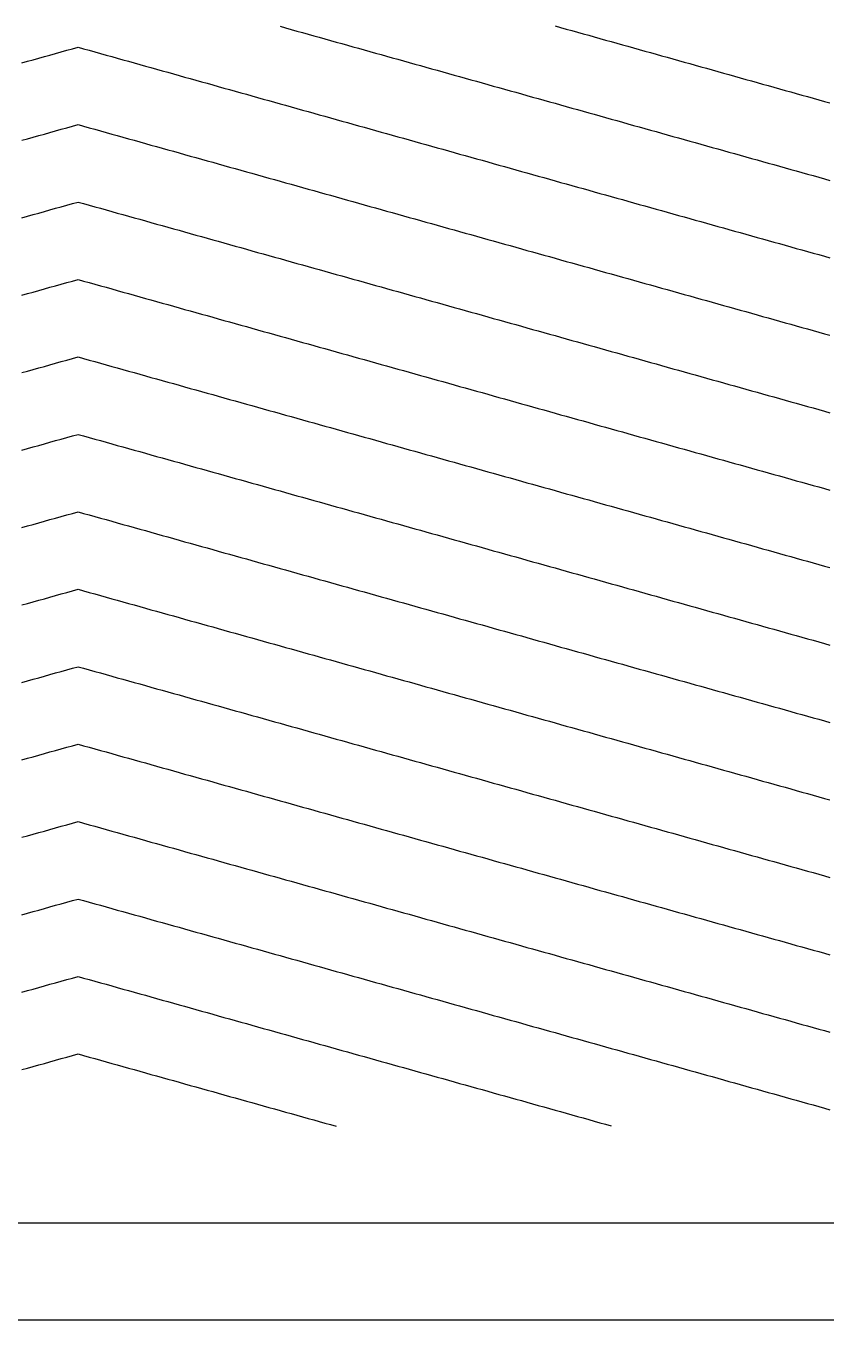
# Model space of a CAD drawing. Header units: millimetres. Extents: x 7 to 193, y 7 to 313.
# Drawn here: x 97.8 to 130.9, y 7 to 60.5 of the extents above; entities that cross this region are included whole.
import ezdxf

# ---------------------------------------------------------------- set-up
doc = ezdxf.new("R2010")
doc.units = ezdxf.units.MM
doc.layers.add('STUDY_GUIDES', color=7, linetype='Continuous')

msp = doc.modelspace()

# ---------------------------------------------------------------- linework, layer by layer
at = {"layer": 'STUDY_GUIDES'}
for points in [[(108.352, 60.4614), (108.584, 60.3965), (108.816, 60.3315), (109.048, 60.2666), (109.28, 60.2016), (109.512, 60.1366), (109.744, 60.0717), (109.976, 60.0067), (110.208, 59.9418), (110.44, 59.8768), (110.672, 59.8118), (110.904, 59.7469), (111.136, 59.6819), (111.368, 59.617), (111.6, 59.552), (111.832, 59.487), (112.064, 59.4221), (112.296, 59.3571), (112.528, 59.2922), (112.76, 59.2272), (112.992, 59.1622), (113.224, 59.0973), (113.456, 59.0323), (113.688, 58.9674), (113.92, 58.9024), (114.152, 58.8374), (114.384, 58.7725), (114.616, 58.7075), (114.848, 58.6426), (115.08, 58.5776), (115.312, 58.5126), (115.544, 58.4477), (115.776, 58.3827), (116.008, 58.3178), (116.24, 58.2528), (116.472, 58.1878), (116.704, 58.1229), (116.936, 58.0579), (117.168, 57.993), (117.4, 57.928), (117.632, 57.863), (117.864, 57.7981), (118.096, 57.7331), (118.328, 57.6682), (118.56, 57.6032), (118.792, 57.5382), (119.024, 57.4733), (119.256, 57.4083), (119.488, 57.3434), (119.72, 57.2784), (119.952, 57.2134), (120.184, 57.1485), (120.416, 57.0835), (120.648, 57.0186), (120.88, 56.9536), (121.112, 56.8886), (121.344, 56.8237), (121.576, 56.7587), (121.808, 56.6938), (122.04, 56.6288), (122.272, 56.5638), (122.504, 56.4989), (122.736, 56.4339), (122.968, 56.369), (123.2, 56.304), (123.432, 56.239), (123.664, 56.1741), (123.896, 56.1091), (124.128, 56.0442), (124.36, 55.9792), (124.592, 55.9142), (124.824, 55.8493), (125.056, 55.7843), (125.288, 55.7194), (125.52, 55.6544), (125.752, 55.5894), (125.984, 55.5245), (126.216, 55.4595), (126.448, 55.3946), (126.68, 55.3296), (126.912, 55.2646), (127.144, 55.1997), (127.376, 55.1347), (127.608, 55.0698), (127.84, 55.0048), (128.072, 54.9398), (128.304, 54.8749), (128.536, 54.8099), (128.768, 54.745), (129, 54.68), (129.232, 54.615), (129.464, 54.5501), (129.696, 54.4851), (129.928, 54.4202), (130.16, 54.3552), (130.392, 54.2902), (130.624, 54.2253), (130.856, 54.1603), (131.088, 54.0954)], [(119.72, 60.4784), (119.952, 60.4134), (120.184, 60.3485), (120.416, 60.2835), (120.648, 60.2186), (120.88, 60.1536), (121.112, 60.0886), (121.344, 60.0237), (121.576, 59.9587), (121.808, 59.8938), (122.04, 59.8288), (122.272, 59.7638), (122.504, 59.6989), (122.736, 59.6339), (122.968, 59.569), (123.2, 59.504), (123.432, 59.439), (123.664, 59.3741), (123.896, 59.3091), (124.128, 59.2442), (124.36, 59.1792), (124.592, 59.1142), (124.824, 59.0493), (125.056, 58.9843), (125.288, 58.9194), (125.52, 58.8544), (125.752, 58.7894), (125.984, 58.7245), (126.216, 58.6595), (126.448, 58.5946), (126.68, 58.5296), (126.912, 58.4646), (127.144, 58.3997), (127.376, 58.3347), (127.608, 58.2698), (127.84, 58.2048), (128.072, 58.1398), (128.304, 58.0749), (128.536, 58.0099), (128.768, 57.945), (129, 57.88), (129.232, 57.815), (129.464, 57.7501), (129.696, 57.6851), (129.928, 57.6202), (130.16, 57.5552), (130.392, 57.4902), (130.624, 57.4253), (130.856, 57.3603), (131.088, 57.2954)], [(97.68, 58.9504), (97.912, 59.0154), (98.144, 59.0803), (98.376, 59.1453), (98.608, 59.2102), (98.84, 59.2752), (99.072, 59.3402), (99.304, 59.4051), (99.536, 59.4701), (99.768, 59.535), (100, 59.6), (100.232, 59.535), (100.464, 59.4701), (100.696, 59.4051), (100.928, 59.3402), (101.16, 59.2752), (101.392, 59.2102), (101.624, 59.1453), (101.856, 59.0803), (102.088, 59.0154), (102.32, 58.9504), (102.552, 58.8854), (102.784, 58.8205), (103.016, 58.7555), (103.248, 58.6906), (103.48, 58.6256), (103.712, 58.5606), (103.944, 58.4957), (104.176, 58.4307), (104.408, 58.3658), (104.64, 58.3008), (104.872, 58.2358), (105.104, 58.1709), (105.336, 58.1059), (105.568, 58.041), (105.8, 57.976), (106.032, 57.911), (106.264, 57.8461), (106.496, 57.7811), (106.728, 57.7162), (106.96, 57.6512), (107.192, 57.5862), (107.424, 57.5213), (107.656, 57.4563), (107.888, 57.3914), (108.12, 57.3264), (108.352, 57.2614), (108.584, 57.1965), (108.816, 57.1315), (109.048, 57.0666), (109.28, 57.0016), (109.512, 56.9366), (109.744, 56.8717), (109.976, 56.8067), (110.208, 56.7418), (110.44, 56.6768), (110.672, 56.6118), (110.904, 56.5469), (111.136, 56.4819), (111.368, 56.417), (111.6, 56.352), (111.832, 56.287), (112.064, 56.2221), (112.296, 56.1571), (112.528, 56.0922), (112.76, 56.0272), (112.992, 55.9622), (113.224, 55.8973), (113.456, 55.8323), (113.688, 55.7674), (113.92, 55.7024), (114.152, 55.6374), (114.384, 55.5725), (114.616, 55.5075), (114.848, 55.4426), (115.08, 55.3776), (115.312, 55.3126), (115.544, 55.2477), (115.776, 55.1827), (116.008, 55.1178), (116.24, 55.0528), (116.472, 54.9878), (116.704, 54.9229), (116.936, 54.8579), (117.168, 54.793), (117.4, 54.728), (117.632, 54.663), (117.864, 54.5981), (118.096, 54.5331), (118.328, 54.4682), (118.56, 54.4032), (118.792, 54.3382), (119.024, 54.2733), (119.256, 54.2083), (119.488, 54.1434), (119.72, 54.0784), (119.952, 54.0134), (120.184, 53.9485), (120.416, 53.8835), (120.648, 53.8186), (120.88, 53.7536), (121.112, 53.6886), (121.344, 53.6237), (121.576, 53.5587), (121.808, 53.4938), (122.04, 53.4288), (122.272, 53.3638), (122.504, 53.2989), (122.736, 53.2339), (122.968, 53.169), (123.2, 53.104), (123.432, 53.039), (123.664, 52.9741), (123.896, 52.9091), (124.128, 52.8442), (124.36, 52.7792), (124.592, 52.7142), (124.824, 52.6493), (125.056, 52.5843), (125.288, 52.5194), (125.52, 52.4544), (125.752, 52.3894), (125.984, 52.3245), (126.216, 52.2595), (126.448, 52.1946), (126.68, 52.1296), (126.912, 52.0646), (127.144, 51.9997), (127.376, 51.9347), (127.608, 51.8698), (127.84, 51.8048), (128.072, 51.7398), (128.304, 51.6749), (128.536, 51.6099), (128.768, 51.545), (129, 51.48), (129.232, 51.415), (129.464, 51.3501), (129.696, 51.2851), (129.928, 51.2202), (130.16, 51.1552), (130.392, 51.0902), (130.624, 51.0253), (130.856, 50.9603), (131.088, 50.8954)], [(97.68, 55.7504), (97.912, 55.8154), (98.144, 55.8803), (98.376, 55.9453), (98.608, 56.0102), (98.84, 56.0752), (99.072, 56.1402), (99.304, 56.2051), (99.536, 56.2701), (99.768, 56.335), (100, 56.4), (100.232, 56.335), (100.464, 56.2701), (100.696, 56.2051), (100.928, 56.1402), (101.16, 56.0752), (101.392, 56.0102), (101.624, 55.9453), (101.856, 55.8803), (102.088, 55.8154), (102.32, 55.7504), (102.552, 55.6854), (102.784, 55.6205), (103.016, 55.5555), (103.248, 55.4906), (103.48, 55.4256), (103.712, 55.3606), (103.944, 55.2957), (104.176, 55.2307), (104.408, 55.1658), (104.64, 55.1008), (104.872, 55.0358), (105.104, 54.9709), (105.336, 54.9059), (105.568, 54.841), (105.8, 54.776), (106.032, 54.711), (106.264, 54.6461), (106.496, 54.5811), (106.728, 54.5162), (106.96, 54.4512), (107.192, 54.3862), (107.424, 54.3213), (107.656, 54.2563), (107.888, 54.1914), (108.12, 54.1264), (108.352, 54.0614), (108.584, 53.9965), (108.816, 53.9315), (109.048, 53.8666), (109.28, 53.8016), (109.512, 53.7366), (109.744, 53.6717), (109.976, 53.6067), (110.208, 53.5418), (110.44, 53.4768), (110.672, 53.4118), (110.904, 53.3469), (111.136, 53.2819), (111.368, 53.217), (111.6, 53.152), (111.832, 53.087), (112.064, 53.0221), (112.296, 52.9571), (112.528, 52.8922), (112.76, 52.8272), (112.992, 52.7622), (113.224, 52.6973), (113.456, 52.6323), (113.688, 52.5674), (113.92, 52.5024), (114.152, 52.4374), (114.384, 52.3725), (114.616, 52.3075), (114.848, 52.2426), (115.08, 52.1776), (115.312, 52.1126), (115.544, 52.0477), (115.776, 51.9827), (116.008, 51.9178), (116.24, 51.8528), (116.472, 51.7878), (116.704, 51.7229), (116.936, 51.6579), (117.168, 51.593), (117.4, 51.528), (117.632, 51.463), (117.864, 51.3981), (118.096, 51.3331), (118.328, 51.2682), (118.56, 51.2032), (118.792, 51.1382), (119.024, 51.0733), (119.256, 51.0083), (119.488, 50.9434), (119.72, 50.8784), (119.952, 50.8134), (120.184, 50.7485), (120.416, 50.6835), (120.648, 50.6186), (120.88, 50.5536), (121.112, 50.4886), (121.344, 50.4237), (121.576, 50.3587), (121.808, 50.2938), (122.04, 50.2288), (122.272, 50.1638), (122.504, 50.0989), (122.736, 50.0339), (122.968, 49.969), (123.2, 49.904), (123.432, 49.839), (123.664, 49.7741), (123.896, 49.7091), (124.128, 49.6442), (124.36, 49.5792), (124.592, 49.5142), (124.824, 49.4493), (125.056, 49.3843), (125.288, 49.3194), (125.52, 49.2544), (125.752, 49.1894), (125.984, 49.1245), (126.216, 49.0595), (126.448, 48.9946), (126.68, 48.9296), (126.912, 48.8646), (127.144, 48.7997), (127.376, 48.7347), (127.608, 48.6698), (127.84, 48.6048), (128.072, 48.5398), (128.304, 48.4749), (128.536, 48.4099), (128.768, 48.345), (129, 48.28), (129.232, 48.215), (129.464, 48.1501), (129.696, 48.0851), (129.928, 48.0202), (130.16, 47.9552), (130.392, 47.8902), (130.624, 47.8253), (130.856, 47.7603), (131.088, 47.6954)], [(97.68, 52.5504), (97.912, 52.6154), (98.144, 52.6803), (98.376, 52.7453), (98.608, 52.8102), (98.84, 52.8752), (99.072, 52.9402), (99.304, 53.0051), (99.536, 53.0701), (99.768, 53.135), (100, 53.2), (100.232, 53.135), (100.464, 53.0701), (100.696, 53.0051), (100.928, 52.9402), (101.16, 52.8752), (101.392, 52.8102), (101.624, 52.7453), (101.856, 52.6803), (102.088, 52.6154), (102.32, 52.5504), (102.552, 52.4854), (102.784, 52.4205), (103.016, 52.3555), (103.248, 52.2906), (103.48, 52.2256), (103.712, 52.1606), (103.944, 52.0957), (104.176, 52.0307), (104.408, 51.9658), (104.64, 51.9008), (104.872, 51.8358), (105.104, 51.7709), (105.336, 51.7059), (105.568, 51.641), (105.8, 51.576), (106.032, 51.511), (106.264, 51.4461), (106.496, 51.3811), (106.728, 51.3162), (106.96, 51.2512), (107.192, 51.1862), (107.424, 51.1213), (107.656, 51.0563), (107.888, 50.9914), (108.12, 50.9264), (108.352, 50.8614), (108.584, 50.7965), (108.816, 50.7315), (109.048, 50.6666), (109.28, 50.6016), (109.512, 50.5366), (109.744, 50.4717), (109.976, 50.4067), (110.208, 50.3418), (110.44, 50.2768), (110.672, 50.2118), (110.904, 50.1469), (111.136, 50.0819), (111.368, 50.017), (111.6, 49.952), (111.832, 49.887), (112.064, 49.8221), (112.296, 49.7571), (112.528, 49.6922), (112.76, 49.6272), (112.992, 49.5622), (113.224, 49.4973), (113.456, 49.4323), (113.688, 49.3674), (113.92, 49.3024), (114.152, 49.2374), (114.384, 49.1725), (114.616, 49.1075), (114.848, 49.0426), (115.08, 48.9776), (115.312, 48.9126), (115.544, 48.8477), (115.776, 48.7827), (116.008, 48.7178), (116.24, 48.6528), (116.472, 48.5878), (116.704, 48.5229), (116.936, 48.4579), (117.168, 48.393), (117.4, 48.328), (117.632, 48.263), (117.864, 48.1981), (118.096, 48.1331), (118.328, 48.0682), (118.56, 48.0032), (118.792, 47.9382), (119.024, 47.8733), (119.256, 47.8083), (119.488, 47.7434), (119.72, 47.6784), (119.952, 47.6134), (120.184, 47.5485), (120.416, 47.4835), (120.648, 47.4186), (120.88, 47.3536), (121.112, 47.2886), (121.344, 47.2237), (121.576, 47.1587), (121.808, 47.0938), (122.04, 47.0288), (122.272, 46.9638), (122.504, 46.8989), (122.736, 46.8339), (122.968, 46.769), (123.2, 46.704), (123.432, 46.639), (123.664, 46.5741), (123.896, 46.5091), (124.128, 46.4442), (124.36, 46.3792), (124.592, 46.3142), (124.824, 46.2493), (125.056, 46.1843), (125.288, 46.1194), (125.52, 46.0544), (125.752, 45.9894), (125.984, 45.9245), (126.216, 45.8595), (126.448, 45.7946), (126.68, 45.7296), (126.912, 45.6646), (127.144, 45.5997), (127.376, 45.5347), (127.608, 45.4698), (127.84, 45.4048), (128.072, 45.3398), (128.304, 45.2749), (128.536, 45.2099), (128.768, 45.145), (129, 45.08), (129.232, 45.015), (129.464, 44.9501), (129.696, 44.8851), (129.928, 44.8202), (130.16, 44.7552), (130.392, 44.6902), (130.624, 44.6253), (130.856, 44.5603), (131.088, 44.4954)], [(97.68, 49.3504), (97.912, 49.4154), (98.144, 49.4803), (98.376, 49.5453), (98.608, 49.6102), (98.84, 49.6752), (99.072, 49.7402), (99.304, 49.8051), (99.536, 49.8701), (99.768, 49.935), (100, 50), (100.232, 49.935), (100.464, 49.8701), (100.696, 49.8051), (100.928, 49.7402), (101.16, 49.6752), (101.392, 49.6102), (101.624, 49.5453), (101.856, 49.4803), (102.088, 49.4154), (102.32, 49.3504), (102.552, 49.2854), (102.784, 49.2205), (103.016, 49.1555), (103.248, 49.0906), (103.48, 49.0256), (103.712, 48.9606), (103.944, 48.8957), (104.176, 48.8307), (104.408, 48.7658), (104.64, 48.7008), (104.872, 48.6358), (105.104, 48.5709), (105.336, 48.5059), (105.568, 48.441), (105.8, 48.376), (106.032, 48.311), (106.264, 48.2461), (106.496, 48.1811), (106.728, 48.1162), (106.96, 48.0512), (107.192, 47.9862), (107.424, 47.9213), (107.656, 47.8563), (107.888, 47.7914), (108.12, 47.7264), (108.352, 47.6614), (108.584, 47.5965), (108.816, 47.5315), (109.048, 47.4666), (109.28, 47.4016), (109.512, 47.3366), (109.744, 47.2717), (109.976, 47.2067), (110.208, 47.1418), (110.44, 47.0768), (110.672, 47.0118), (110.904, 46.9469), (111.136, 46.8819), (111.368, 46.817), (111.6, 46.752), (111.832, 46.687), (112.064, 46.6221), (112.296, 46.5571), (112.528, 46.4922), (112.76, 46.4272), (112.992, 46.3622), (113.224, 46.2973), (113.456, 46.2323), (113.688, 46.1674), (113.92, 46.1024), (114.152, 46.0374), (114.384, 45.9725), (114.616, 45.9075), (114.848, 45.8426), (115.08, 45.7776), (115.312, 45.7126), (115.544, 45.6477), (115.776, 45.5827), (116.008, 45.5178), (116.24, 45.4528), (116.472, 45.3878), (116.704, 45.3229), (116.936, 45.2579), (117.168, 45.193), (117.4, 45.128), (117.632, 45.063), (117.864, 44.9981), (118.096, 44.9331), (118.328, 44.8682), (118.56, 44.8032), (118.792, 44.7382), (119.024, 44.6733), (119.256, 44.6083), (119.488, 44.5434), (119.72, 44.4784), (119.952, 44.4134), (120.184, 44.3485), (120.416, 44.2835), (120.648, 44.2186), (120.88, 44.1536), (121.112, 44.0886), (121.344, 44.0237), (121.576, 43.9587), (121.808, 43.8938), (122.04, 43.8288), (122.272, 43.7638), (122.504, 43.6989), (122.736, 43.6339), (122.968, 43.569), (123.2, 43.504), (123.432, 43.439), (123.664, 43.3741), (123.896, 43.3091), (124.128, 43.2442), (124.36, 43.1792), (124.592, 43.1142), (124.824, 43.0493), (125.056, 42.9843), (125.288, 42.9194), (125.52, 42.8544), (125.752, 42.7894), (125.984, 42.7245), (126.216, 42.6595), (126.448, 42.5946), (126.68, 42.5296), (126.912, 42.4646), (127.144, 42.3997), (127.376, 42.3347), (127.608, 42.2698), (127.84, 42.2048), (128.072, 42.1398), (128.304, 42.0749), (128.536, 42.0099), (128.768, 41.945), (129, 41.88), (129.232, 41.815), (129.464, 41.7501), (129.696, 41.6851), (129.928, 41.6202), (130.16, 41.5552), (130.392, 41.4902), (130.624, 41.4253), (130.856, 41.3603), (131.088, 41.2954)], [(97.68, 46.1504), (97.912, 46.2154), (98.144, 46.2803), (98.376, 46.3453), (98.608, 46.4102), (98.84, 46.4752), (99.072, 46.5402), (99.304, 46.6051), (99.536, 46.6701), (99.768, 46.735), (100, 46.8), (100.232, 46.735), (100.464, 46.6701), (100.696, 46.6051), (100.928, 46.5402), (101.16, 46.4752), (101.392, 46.4102), (101.624, 46.3453), (101.856, 46.2803), (102.088, 46.2154), (102.32, 46.1504), (102.552, 46.0854), (102.784, 46.0205), (103.016, 45.9555), (103.248, 45.8906), (103.48, 45.8256), (103.712, 45.7606), (103.944, 45.6957), (104.176, 45.6307), (104.408, 45.5658), (104.64, 45.5008), (104.872, 45.4358), (105.104, 45.3709), (105.336, 45.3059), (105.568, 45.241), (105.8, 45.176), (106.032, 45.111), (106.264, 45.0461), (106.496, 44.9811), (106.728, 44.9162), (106.96, 44.8512), (107.192, 44.7862), (107.424, 44.7213), (107.656, 44.6563), (107.888, 44.5914), (108.12, 44.5264), (108.352, 44.4614), (108.584, 44.3965), (108.816, 44.3315), (109.048, 44.2666), (109.28, 44.2016), (109.512, 44.1366), (109.744, 44.0717), (109.976, 44.0067), (110.208, 43.9418), (110.44, 43.8768), (110.672, 43.8118), (110.904, 43.7469), (111.136, 43.6819), (111.368, 43.617), (111.6, 43.552), (111.832, 43.487), (112.064, 43.4221), (112.296, 43.3571), (112.528, 43.2922), (112.76, 43.2272), (112.992, 43.1622), (113.224, 43.0973), (113.456, 43.0323), (113.688, 42.9674), (113.92, 42.9024), (114.152, 42.8374), (114.384, 42.7725), (114.616, 42.7075), (114.848, 42.6426), (115.08, 42.5776), (115.312, 42.5126), (115.544, 42.4477), (115.776, 42.3827), (116.008, 42.3178), (116.24, 42.2528), (116.472, 42.1878), (116.704, 42.1229), (116.936, 42.0579), (117.168, 41.993), (117.4, 41.928), (117.632, 41.863), (117.864, 41.7981), (118.096, 41.7331), (118.328, 41.6682), (118.56, 41.6032), (118.792, 41.5382), (119.024, 41.4733), (119.256, 41.4083), (119.488, 41.3434), (119.72, 41.2784), (119.952, 41.2134), (120.184, 41.1485), (120.416, 41.0835), (120.648, 41.0186), (120.88, 40.9536), (121.112, 40.8886), (121.344, 40.8237), (121.576, 40.7587), (121.808, 40.6938), (122.04, 40.6288), (122.272, 40.5638), (122.504, 40.4989), (122.736, 40.4339), (122.968, 40.369), (123.2, 40.304), (123.432, 40.239), (123.664, 40.1741), (123.896, 40.1091), (124.128, 40.0442), (124.36, 39.9792), (124.592, 39.9142), (124.824, 39.8493), (125.056, 39.7843), (125.288, 39.7194), (125.52, 39.6544), (125.752, 39.5894), (125.984, 39.5245), (126.216, 39.4595), (126.448, 39.3946), (126.68, 39.3296), (126.912, 39.2646), (127.144, 39.1997), (127.376, 39.1347), (127.608, 39.0698), (127.84, 39.0048), (128.072, 38.9398), (128.304, 38.8749), (128.536, 38.8099), (128.768, 38.745), (129, 38.68), (129.232, 38.615), (129.464, 38.5501), (129.696, 38.4851), (129.928, 38.4202), (130.16, 38.3552), (130.392, 38.2902), (130.624, 38.2253), (130.856, 38.1603), (131.088, 38.0954)], [(97.68, 42.9504), (97.912, 43.0154), (98.144, 43.0803), (98.376, 43.1453), (98.608, 43.2102), (98.84, 43.2752), (99.072, 43.3402), (99.304, 43.4051), (99.536, 43.4701), (99.768, 43.535), (100, 43.6), (100.232, 43.535), (100.464, 43.4701), (100.696, 43.4051), (100.928, 43.3402), (101.16, 43.2752), (101.392, 43.2102), (101.624, 43.1453), (101.856, 43.0803), (102.088, 43.0154), (102.32, 42.9504), (102.552, 42.8854), (102.784, 42.8205), (103.016, 42.7555), (103.248, 42.6906), (103.48, 42.6256), (103.712, 42.5606), (103.944, 42.4957), (104.176, 42.4307), (104.408, 42.3658), (104.64, 42.3008), (104.872, 42.2358), (105.104, 42.1709), (105.336, 42.1059), (105.568, 42.041), (105.8, 41.976), (106.032, 41.911), (106.264, 41.8461), (106.496, 41.7811), (106.728, 41.7162), (106.96, 41.6512), (107.192, 41.5862), (107.424, 41.5213), (107.656, 41.4563), (107.888, 41.3914), (108.12, 41.3264), (108.352, 41.2614), (108.584, 41.1965), (108.816, 41.1315), (109.048, 41.0666), (109.28, 41.0016), (109.512, 40.9366), (109.744, 40.8717), (109.976, 40.8067), (110.208, 40.7418), (110.44, 40.6768), (110.672, 40.6118), (110.904, 40.5469), (111.136, 40.4819), (111.368, 40.417), (111.6, 40.352), (111.832, 40.287), (112.064, 40.2221), (112.296, 40.1571), (112.528, 40.0922), (112.76, 40.0272), (112.992, 39.9622), (113.224, 39.8973), (113.456, 39.8323), (113.688, 39.7674), (113.92, 39.7024), (114.152, 39.6374), (114.384, 39.5725), (114.616, 39.5075), (114.848, 39.4426), (115.08, 39.3776), (115.312, 39.3126), (115.544, 39.2477), (115.776, 39.1827), (116.008, 39.1178), (116.24, 39.0528), (116.472, 38.9878), (116.704, 38.9229), (116.936, 38.8579), (117.168, 38.793), (117.4, 38.728), (117.632, 38.663), (117.864, 38.5981), (118.096, 38.5331), (118.328, 38.4682), (118.56, 38.4032), (118.792, 38.3382), (119.024, 38.2733), (119.256, 38.2083), (119.488, 38.1434), (119.72, 38.0784), (119.952, 38.0134), (120.184, 37.9485), (120.416, 37.8835), (120.648, 37.8186), (120.88, 37.7536), (121.112, 37.6886), (121.344, 37.6237), (121.576, 37.5587), (121.808, 37.4938), (122.04, 37.4288), (122.272, 37.3638), (122.504, 37.2989), (122.736, 37.2339), (122.968, 37.169), (123.2, 37.104), (123.432, 37.039), (123.664, 36.9741), (123.896, 36.9091), (124.128, 36.8442), (124.36, 36.7792), (124.592, 36.7142), (124.824, 36.6493), (125.056, 36.5843), (125.288, 36.5194), (125.52, 36.4544), (125.752, 36.3894), (125.984, 36.3245), (126.216, 36.2595), (126.448, 36.1946), (126.68, 36.1296), (126.912, 36.0646), (127.144, 35.9997), (127.376, 35.9347), (127.608, 35.8698), (127.84, 35.8048), (128.072, 35.7398), (128.304, 35.6749), (128.536, 35.6099), (128.768, 35.545), (129, 35.48), (129.232, 35.415), (129.464, 35.3501), (129.696, 35.2851), (129.928, 35.2202), (130.16, 35.1552), (130.392, 35.0902), (130.624, 35.0253), (130.856, 34.9603), (131.088, 34.8954)], [(97.68, 39.7504), (97.912, 39.8154), (98.144, 39.8803), (98.376, 39.9453), (98.608, 40.0102), (98.84, 40.0752), (99.072, 40.1402), (99.304, 40.2051), (99.536, 40.2701), (99.768, 40.335), (100, 40.4), (100.232, 40.335), (100.464, 40.2701), (100.696, 40.2051), (100.928, 40.1402), (101.16, 40.0752), (101.392, 40.0102), (101.624, 39.9453), (101.856, 39.8803), (102.088, 39.8154), (102.32, 39.7504), (102.552, 39.6854), (102.784, 39.6205), (103.016, 39.5555), (103.248, 39.4906), (103.48, 39.4256), (103.712, 39.3606), (103.944, 39.2957), (104.176, 39.2307), (104.408, 39.1658), (104.64, 39.1008), (104.872, 39.0358), (105.104, 38.9709), (105.336, 38.9059), (105.568, 38.841), (105.8, 38.776), (106.032, 38.711), (106.264, 38.6461), (106.496, 38.5811), (106.728, 38.5162), (106.96, 38.4512), (107.192, 38.3862), (107.424, 38.3213), (107.656, 38.2563), (107.888, 38.1914), (108.12, 38.1264), (108.352, 38.0614), (108.584, 37.9965), (108.816, 37.9315), (109.048, 37.8666), (109.28, 37.8016), (109.512, 37.7366), (109.744, 37.6717), (109.976, 37.6067), (110.208, 37.5418), (110.44, 37.4768), (110.672, 37.4118), (110.904, 37.3469), (111.136, 37.2819), (111.368, 37.217), (111.6, 37.152), (111.832, 37.087), (112.064, 37.0221), (112.296, 36.9571), (112.528, 36.8922), (112.76, 36.8272), (112.992, 36.7622), (113.224, 36.6973), (113.456, 36.6323), (113.688, 36.5674), (113.92, 36.5024), (114.152, 36.4374), (114.384, 36.3725), (114.616, 36.3075), (114.848, 36.2426), (115.08, 36.1776), (115.312, 36.1126), (115.544, 36.0477), (115.776, 35.9827), (116.008, 35.9178), (116.24, 35.8528), (116.472, 35.7878), (116.704, 35.7229), (116.936, 35.6579), (117.168, 35.593), (117.4, 35.528), (117.632, 35.463), (117.864, 35.3981), (118.096, 35.3331), (118.328, 35.2682), (118.56, 35.2032), (118.792, 35.1382), (119.024, 35.0733), (119.256, 35.0083), (119.488, 34.9434), (119.72, 34.8784), (119.952, 34.8134), (120.184, 34.7485), (120.416, 34.6835), (120.648, 34.6186), (120.88, 34.5536), (121.112, 34.4886), (121.344, 34.4237), (121.576, 34.3587), (121.808, 34.2938), (122.04, 34.2288), (122.272, 34.1638), (122.504, 34.0989), (122.736, 34.0339), (122.968, 33.969), (123.2, 33.904), (123.432, 33.839), (123.664, 33.7741), (123.896, 33.7091), (124.128, 33.6442), (124.36, 33.5792), (124.592, 33.5142), (124.824, 33.4493), (125.056, 33.3843), (125.288, 33.3194), (125.52, 33.2544), (125.752, 33.1894), (125.984, 33.1245), (126.216, 33.0595), (126.448, 32.9946), (126.68, 32.9296), (126.912, 32.8646), (127.144, 32.7997), (127.376, 32.7347), (127.608, 32.6698), (127.84, 32.6048), (128.072, 32.5398), (128.304, 32.4749), (128.536, 32.4099), (128.768, 32.345), (129, 32.28), (129.232, 32.215), (129.464, 32.1501), (129.696, 32.0851), (129.928, 32.0202), (130.16, 31.9552), (130.392, 31.8902), (130.624, 31.8253), (130.856, 31.7603), (131.088, 31.6954)], [(97.68, 36.5504), (97.912, 36.6154), (98.144, 36.6803), (98.376, 36.7453), (98.608, 36.8102), (98.84, 36.8752), (99.072, 36.9402), (99.304, 37.0051), (99.536, 37.0701), (99.768, 37.135), (100, 37.2), (100.232, 37.135), (100.464, 37.0701), (100.696, 37.0051), (100.928, 36.9402), (101.16, 36.8752), (101.392, 36.8102), (101.624, 36.7453), (101.856, 36.6803), (102.088, 36.6154), (102.32, 36.5504), (102.552, 36.4854), (102.784, 36.4205), (103.016, 36.3555), (103.248, 36.2906), (103.48, 36.2256), (103.712, 36.1606), (103.944, 36.0957), (104.176, 36.0307), (104.408, 35.9658), (104.64, 35.9008), (104.872, 35.8358), (105.104, 35.7709), (105.336, 35.7059), (105.568, 35.641), (105.8, 35.576), (106.032, 35.511), (106.264, 35.4461), (106.496, 35.3811), (106.728, 35.3162), (106.96, 35.2512), (107.192, 35.1862), (107.424, 35.1213), (107.656, 35.0563), (107.888, 34.9914), (108.12, 34.9264), (108.352, 34.8614), (108.584, 34.7965), (108.816, 34.7315), (109.048, 34.6666), (109.28, 34.6016), (109.512, 34.5366), (109.744, 34.4717), (109.976, 34.4067), (110.208, 34.3418), (110.44, 34.2768), (110.672, 34.2118), (110.904, 34.1469), (111.136, 34.0819), (111.368, 34.017), (111.6, 33.952), (111.832, 33.887), (112.064, 33.8221), (112.296, 33.7571), (112.528, 33.6922), (112.76, 33.6272), (112.992, 33.5622), (113.224, 33.4973), (113.456, 33.4323), (113.688, 33.3674), (113.92, 33.3024), (114.152, 33.2374), (114.384, 33.1725), (114.616, 33.1075), (114.848, 33.0426), (115.08, 32.9776), (115.312, 32.9126), (115.544, 32.8477), (115.776, 32.7827), (116.008, 32.7178), (116.24, 32.6528), (116.472, 32.5878), (116.704, 32.5229), (116.936, 32.4579), (117.168, 32.393), (117.4, 32.328), (117.632, 32.263), (117.864, 32.1981), (118.096, 32.1331), (118.328, 32.0682), (118.56, 32.0032), (118.792, 31.9382), (119.024, 31.8733), (119.256, 31.8083), (119.488, 31.7434), (119.72, 31.6784), (119.952, 31.6134), (120.184, 31.5485), (120.416, 31.4835), (120.648, 31.4186), (120.88, 31.3536), (121.112, 31.2886), (121.344, 31.2237), (121.576, 31.1587), (121.808, 31.0938), (122.04, 31.0288), (122.272, 30.9638), (122.504, 30.8989), (122.736, 30.8339), (122.968, 30.769), (123.2, 30.704), (123.432, 30.639), (123.664, 30.5741), (123.896, 30.5091), (124.128, 30.4442), (124.36, 30.3792), (124.592, 30.3142), (124.824, 30.2493), (125.056, 30.1843), (125.288, 30.1194), (125.52, 30.0544), (125.752, 29.9894), (125.984, 29.9245), (126.216, 29.8595), (126.448, 29.7946), (126.68, 29.7296), (126.912, 29.6646), (127.144, 29.5997), (127.376, 29.5347), (127.608, 29.4698), (127.84, 29.4048), (128.072, 29.3398), (128.304, 29.2749), (128.536, 29.2099), (128.768, 29.145), (129, 29.08), (129.232, 29.015), (129.464, 28.9501), (129.696, 28.8851), (129.928, 28.8202), (130.16, 28.7552), (130.392, 28.6902), (130.624, 28.6253), (130.856, 28.5603), (131.088, 28.4954)], [(97.68, 33.3504), (97.912, 33.4154), (98.144, 33.4803), (98.376, 33.5453), (98.608, 33.6102), (98.84, 33.6752), (99.072, 33.7402), (99.304, 33.8051), (99.536, 33.8701), (99.768, 33.935), (100, 34), (100.232, 33.935), (100.464, 33.8701), (100.696, 33.8051), (100.928, 33.7402), (101.16, 33.6752), (101.392, 33.6102), (101.624, 33.5453), (101.856, 33.4803), (102.088, 33.4154), (102.32, 33.3504), (102.552, 33.2854), (102.784, 33.2205), (103.016, 33.1555), (103.248, 33.0906), (103.48, 33.0256), (103.712, 32.9606), (103.944, 32.8957), (104.176, 32.8307), (104.408, 32.7658), (104.64, 32.7008), (104.872, 32.6358), (105.104, 32.5709), (105.336, 32.5059), (105.568, 32.441), (105.8, 32.376), (106.032, 32.311), (106.264, 32.2461), (106.496, 32.1811), (106.728, 32.1162), (106.96, 32.0512), (107.192, 31.9862), (107.424, 31.9213), (107.656, 31.8563), (107.888, 31.7914), (108.12, 31.7264), (108.352, 31.6614), (108.584, 31.5965), (108.816, 31.5315), (109.048, 31.4666), (109.28, 31.4016), (109.512, 31.3366), (109.744, 31.2717), (109.976, 31.2067), (110.208, 31.1418), (110.44, 31.0768), (110.672, 31.0118), (110.904, 30.9469), (111.136, 30.8819), (111.368, 30.817), (111.6, 30.752), (111.832, 30.687), (112.064, 30.6221), (112.296, 30.5571), (112.528, 30.4922), (112.76, 30.4272), (112.992, 30.3622), (113.224, 30.2973), (113.456, 30.2323), (113.688, 30.1674), (113.92, 30.1024), (114.152, 30.0374), (114.384, 29.9725), (114.616, 29.9075), (114.848, 29.8426), (115.08, 29.7776), (115.312, 29.7126), (115.544, 29.6477), (115.776, 29.5827), (116.008, 29.5178), (116.24, 29.4528), (116.472, 29.3878), (116.704, 29.3229), (116.936, 29.2579), (117.168, 29.193), (117.4, 29.128), (117.632, 29.063), (117.864, 28.9981), (118.096, 28.9331), (118.328, 28.8682), (118.56, 28.8032), (118.792, 28.7382), (119.024, 28.6733), (119.256, 28.6083), (119.488, 28.5434), (119.72, 28.4784), (119.952, 28.4134), (120.184, 28.3485), (120.416, 28.2835), (120.648, 28.2186), (120.88, 28.1536), (121.112, 28.0886), (121.344, 28.0237), (121.576, 27.9587), (121.808, 27.8938), (122.04, 27.8288), (122.272, 27.7638), (122.504, 27.6989), (122.736, 27.6339), (122.968, 27.569), (123.2, 27.504), (123.432, 27.439), (123.664, 27.3741), (123.896, 27.3091), (124.128, 27.2442), (124.36, 27.1792), (124.592, 27.1142), (124.824, 27.0493), (125.056, 26.9843), (125.288, 26.9194), (125.52, 26.8544), (125.752, 26.7894), (125.984, 26.7245), (126.216, 26.6595), (126.448, 26.5946), (126.68, 26.5296), (126.912, 26.4646), (127.144, 26.3997), (127.376, 26.3347), (127.608, 26.2698), (127.84, 26.2048), (128.072, 26.1398), (128.304, 26.0749), (128.536, 26.0099), (128.768, 25.945), (129, 25.88), (129.232, 25.815), (129.464, 25.7501), (129.696, 25.6851), (129.928, 25.6202), (130.16, 25.5552), (130.392, 25.4902), (130.624, 25.4253), (130.856, 25.3603), (131.088, 25.2954)], [(97.68, 30.1504), (97.912, 30.2154), (98.144, 30.2803), (98.376, 30.3453), (98.608, 30.4102), (98.84, 30.4752), (99.072, 30.5402), (99.304, 30.6051), (99.536, 30.6701), (99.768, 30.735), (100, 30.8), (100.232, 30.735), (100.464, 30.6701), (100.696, 30.6051), (100.928, 30.5402), (101.16, 30.4752), (101.392, 30.4102), (101.624, 30.3453), (101.856, 30.2803), (102.088, 30.2154), (102.32, 30.1504), (102.552, 30.0854), (102.784, 30.0205), (103.016, 29.9555), (103.248, 29.8906), (103.48, 29.8256), (103.712, 29.7606), (103.944, 29.6957), (104.176, 29.6307), (104.408, 29.5658), (104.64, 29.5008), (104.872, 29.4358), (105.104, 29.3709), (105.336, 29.3059), (105.568, 29.241), (105.8, 29.176), (106.032, 29.111), (106.264, 29.0461), (106.496, 28.9811), (106.728, 28.9162), (106.96, 28.8512), (107.192, 28.7862), (107.424, 28.7213), (107.656, 28.6563), (107.888, 28.5914), (108.12, 28.5264), (108.352, 28.4614), (108.584, 28.3965), (108.816, 28.3315), (109.048, 28.2666), (109.28, 28.2016), (109.512, 28.1366), (109.744, 28.0717), (109.976, 28.0067), (110.208, 27.9418), (110.44, 27.8768), (110.672, 27.8118), (110.904, 27.7469), (111.136, 27.6819), (111.368, 27.617), (111.6, 27.552), (111.832, 27.487), (112.064, 27.4221), (112.296, 27.3571), (112.528, 27.2922), (112.76, 27.2272), (112.992, 27.1622), (113.224, 27.0973), (113.456, 27.0323), (113.688, 26.9674), (113.92, 26.9024), (114.152, 26.8374), (114.384, 26.7725), (114.616, 26.7075), (114.848, 26.6426), (115.08, 26.5776), (115.312, 26.5126), (115.544, 26.4477), (115.776, 26.3827), (116.008, 26.3178), (116.24, 26.2528), (116.472, 26.1878), (116.704, 26.1229), (116.936, 26.0579), (117.168, 25.993), (117.4, 25.928), (117.632, 25.863), (117.864, 25.7981), (118.096, 25.7331), (118.328, 25.6682), (118.56, 25.6032), (118.792, 25.5382), (119.024, 25.4733), (119.256, 25.4083), (119.488, 25.3434), (119.72, 25.2784), (119.952, 25.2134), (120.184, 25.1485), (120.416, 25.0835), (120.648, 25.0186), (120.88, 24.9536), (121.112, 24.8886), (121.344, 24.8237), (121.576, 24.7587), (121.808, 24.6938), (122.04, 24.6288), (122.272, 24.5638), (122.504, 24.4989), (122.736, 24.4339), (122.968, 24.369), (123.2, 24.304), (123.432, 24.239), (123.664, 24.1741), (123.896, 24.1091), (124.128, 24.0442), (124.36, 23.9792), (124.592, 23.9142), (124.824, 23.8493), (125.056, 23.7843), (125.288, 23.7194), (125.52, 23.6544), (125.752, 23.5894), (125.984, 23.5245), (126.216, 23.4595), (126.448, 23.3946), (126.68, 23.3296), (126.912, 23.2646), (127.144, 23.1997), (127.376, 23.1347), (127.608, 23.0698), (127.84, 23.0048), (128.072, 22.9398), (128.304, 22.8749), (128.536, 22.8099), (128.768, 22.745), (129, 22.68), (129.232, 22.615), (129.464, 22.5501), (129.696, 22.4851), (129.928, 22.4202), (130.16, 22.3552), (130.392, 22.2902), (130.624, 22.2253), (130.856, 22.1603), (131.088, 22.0954)], [(97.68, 26.9504), (97.912, 27.0154), (98.144, 27.0803), (98.376, 27.1453), (98.608, 27.2102), (98.84, 27.2752), (99.072, 27.3402), (99.304, 27.4051), (99.536, 27.4701), (99.768, 27.535), (100, 27.6), (100.232, 27.535), (100.464, 27.4701), (100.696, 27.4051), (100.928, 27.3402), (101.16, 27.2752), (101.392, 27.2102), (101.624, 27.1453), (101.856, 27.0803), (102.088, 27.0154), (102.32, 26.9504), (102.552, 26.8854), (102.784, 26.8205), (103.016, 26.7555), (103.248, 26.6906), (103.48, 26.6256), (103.712, 26.5606), (103.944, 26.4957), (104.176, 26.4307), (104.408, 26.3658), (104.64, 26.3008), (104.872, 26.2358), (105.104, 26.1709), (105.336, 26.1059), (105.568, 26.041), (105.8, 25.976), (106.032, 25.911), (106.264, 25.8461), (106.496, 25.7811), (106.728, 25.7162), (106.96, 25.6512), (107.192, 25.5862), (107.424, 25.5213), (107.656, 25.4563), (107.888, 25.3914), (108.12, 25.3264), (108.352, 25.2614), (108.584, 25.1965), (108.816, 25.1315), (109.048, 25.0666), (109.28, 25.0016), (109.512, 24.9366), (109.744, 24.8717), (109.976, 24.8067), (110.208, 24.7418), (110.44, 24.6768), (110.672, 24.6118), (110.904, 24.5469), (111.136, 24.4819), (111.368, 24.417), (111.6, 24.352), (111.832, 24.287), (112.064, 24.2221), (112.296, 24.1571), (112.528, 24.0922), (112.76, 24.0272), (112.992, 23.9622), (113.224, 23.8973), (113.456, 23.8323), (113.688, 23.7674), (113.92, 23.7024), (114.152, 23.6374), (114.384, 23.5725), (114.616, 23.5075), (114.848, 23.4426), (115.08, 23.3776), (115.312, 23.3126), (115.544, 23.2477), (115.776, 23.1827), (116.008, 23.1178), (116.24, 23.0528), (116.472, 22.9878), (116.704, 22.9229), (116.936, 22.8579), (117.168, 22.793), (117.4, 22.728), (117.632, 22.663), (117.864, 22.5981), (118.096, 22.5331), (118.328, 22.4682), (118.56, 22.4032), (118.792, 22.3382), (119.024, 22.2733), (119.256, 22.2083), (119.488, 22.1434), (119.72, 22.0784), (119.952, 22.0134), (120.184, 21.9485), (120.416, 21.8835), (120.648, 21.8186), (120.88, 21.7536), (121.112, 21.6886), (121.344, 21.6237), (121.576, 21.5587), (121.808, 21.4938), (122.04, 21.4288), (122.272, 21.3638), (122.504, 21.2989), (122.736, 21.2339), (122.968, 21.169), (123.2, 21.104), (123.432, 21.039), (123.664, 20.9741), (123.896, 20.9091), (124.128, 20.8442), (124.36, 20.7792), (124.592, 20.7142), (124.824, 20.6493), (125.056, 20.5843), (125.288, 20.5194), (125.52, 20.4544), (125.752, 20.3894), (125.984, 20.3245), (126.216, 20.2595), (126.448, 20.1946), (126.68, 20.1296), (126.912, 20.0646), (127.144, 19.9997), (127.376, 19.9347), (127.608, 19.8698), (127.84, 19.8048), (128.072, 19.7398), (128.304, 19.6749), (128.536, 19.6099), (128.768, 19.545), (129, 19.48), (129.232, 19.415), (129.464, 19.3501), (129.696, 19.2851), (129.928, 19.2202), (130.16, 19.1552), (130.392, 19.0902), (130.624, 19.0253), (130.856, 18.9603), (131.088, 18.8954)], [(97.68, 23.7504), (97.912, 23.8154), (98.144, 23.8803), (98.376, 23.9453), (98.608, 24.0102), (98.84, 24.0752), (99.072, 24.1402), (99.304, 24.2051), (99.536, 24.2701), (99.768, 24.335), (100, 24.4), (100.232, 24.335), (100.464, 24.2701), (100.696, 24.2051), (100.928, 24.1402), (101.16, 24.0752), (101.392, 24.0102), (101.624, 23.9453), (101.856, 23.8803), (102.088, 23.8154), (102.32, 23.7504), (102.552, 23.6854), (102.784, 23.6205), (103.016, 23.5555), (103.248, 23.4906), (103.48, 23.4256), (103.712, 23.3606), (103.944, 23.2957), (104.176, 23.2307), (104.408, 23.1658), (104.64, 23.1008), (104.872, 23.0358), (105.104, 22.9709), (105.336, 22.9059), (105.568, 22.841), (105.8, 22.776), (106.032, 22.711), (106.264, 22.6461), (106.496, 22.5811), (106.728, 22.5162), (106.96, 22.4512), (107.192, 22.3862), (107.424, 22.3213), (107.656, 22.2563), (107.888, 22.1914), (108.12, 22.1264), (108.352, 22.0614), (108.584, 21.9965), (108.816, 21.9315), (109.048, 21.8666), (109.28, 21.8016), (109.512, 21.7366), (109.744, 21.6717), (109.976, 21.6067), (110.208, 21.5418), (110.44, 21.4768), (110.672, 21.4118), (110.904, 21.3469), (111.136, 21.2819), (111.368, 21.217), (111.6, 21.152), (111.832, 21.087), (112.064, 21.0221), (112.296, 20.9571), (112.528, 20.8922), (112.76, 20.8272), (112.992, 20.7622), (113.224, 20.6973), (113.456, 20.6323), (113.688, 20.5674), (113.92, 20.5024), (114.152, 20.4374), (114.384, 20.3725), (114.616, 20.3075), (114.848, 20.2426), (115.08, 20.1776), (115.312, 20.1126), (115.544, 20.0477), (115.776, 19.9827), (116.008, 19.9178), (116.24, 19.8528), (116.472, 19.7878), (116.704, 19.7229), (116.936, 19.6579), (117.168, 19.593), (117.4, 19.528), (117.632, 19.463), (117.864, 19.3981), (118.096, 19.3331), (118.328, 19.2682), (118.56, 19.2032), (118.792, 19.1382), (119.024, 19.0733), (119.256, 19.0083), (119.488, 18.9434), (119.72, 18.8784), (119.952, 18.8134), (120.184, 18.7485), (120.416, 18.6835), (120.648, 18.6186), (120.88, 18.5536), (121.112, 18.4886), (121.344, 18.4237), (121.576, 18.3587), (121.808, 18.2938), (122.04, 18.2288), (122.272, 18.1638), (122.504, 18.0989), (122.736, 18.0339), (122.968, 17.969), (123.2, 17.904), (123.432, 17.839), (123.664, 17.7741), (123.896, 17.7091), (124.128, 17.6442), (124.36, 17.5792), (124.592, 17.5142), (124.824, 17.4493), (125.056, 17.3843), (125.288, 17.3194), (125.52, 17.2544), (125.752, 17.1894), (125.984, 17.1245), (126.216, 17.0595), (126.448, 16.9946), (126.68, 16.9296), (126.912, 16.8646), (127.144, 16.7997), (127.376, 16.7347), (127.608, 16.6698), (127.84, 16.6048), (128.072, 16.5398), (128.304, 16.4749), (128.536, 16.4099), (128.768, 16.345), (129, 16.28), (129.232, 16.215), (129.464, 16.1501), (129.696, 16.0851), (129.928, 16.0202), (130.16, 15.9552), (130.392, 15.8902), (130.624, 15.8253), (130.856, 15.7603), (131.088, 15.6954)], [(97.68, 20.5504), (97.912, 20.6154), (98.144, 20.6803), (98.376, 20.7453), (98.608, 20.8102), (98.84, 20.8752), (99.072, 20.9402), (99.304, 21.0051), (99.536, 21.0701), (99.768, 21.135), (100, 21.2), (100.232, 21.135), (100.464, 21.0701), (100.696, 21.0051), (100.928, 20.9402), (101.16, 20.8752), (101.392, 20.8102), (101.624, 20.7453), (101.856, 20.6803), (102.088, 20.6154), (102.32, 20.5504), (102.552, 20.4854), (102.784, 20.4205), (103.016, 20.3555), (103.248, 20.2906), (103.48, 20.2256), (103.712, 20.1606), (103.944, 20.0957), (104.176, 20.0307), (104.408, 19.9658), (104.64, 19.9008), (104.872, 19.8358), (105.104, 19.7709), (105.336, 19.7059), (105.568, 19.641), (105.8, 19.576), (106.032, 19.511), (106.264, 19.4461), (106.496, 19.3811), (106.728, 19.3162), (106.96, 19.2512), (107.192, 19.1862), (107.424, 19.1213), (107.656, 19.0563), (107.888, 18.9914), (108.12, 18.9264), (108.352, 18.8614), (108.584, 18.7965), (108.816, 18.7315), (109.048, 18.6666), (109.28, 18.6016), (109.512, 18.5366), (109.744, 18.4717), (109.976, 18.4067), (110.208, 18.3418), (110.44, 18.2768), (110.672, 18.2118), (110.904, 18.1469), (111.136, 18.0819), (111.368, 18.017), (111.6, 17.952), (111.832, 17.887), (112.064, 17.8221), (112.296, 17.7571), (112.528, 17.6922), (112.76, 17.6272), (112.992, 17.5622), (113.224, 17.4973), (113.456, 17.4323), (113.688, 17.3674), (113.92, 17.3024), (114.152, 17.2374), (114.384, 17.1725), (114.616, 17.1075), (114.848, 17.0426), (115.08, 16.9776), (115.312, 16.9126), (115.544, 16.8477), (115.776, 16.7827), (116.008, 16.7178), (116.24, 16.6528), (116.472, 16.5878), (116.704, 16.5229), (116.936, 16.4579), (117.168, 16.393), (117.4, 16.328), (117.632, 16.263), (117.864, 16.1981), (118.096, 16.1331), (118.328, 16.0682), (118.56, 16.0032), (118.792, 15.9382), (119.024, 15.8733), (119.256, 15.8083), (119.488, 15.7434), (119.72, 15.6784), (119.952, 15.6134), (120.184, 15.5485), (120.416, 15.4835), (120.648, 15.4186), (120.88, 15.3536), (121.112, 15.2886), (121.344, 15.2237), (121.576, 15.1587), (121.808, 15.0938), (122.04, 15.0288)], [(97.68, 17.3504), (97.912, 17.4154), (98.144, 17.4803), (98.376, 17.5453), (98.608, 17.6102), (98.84, 17.6752), (99.072, 17.7402), (99.304, 17.8051), (99.536, 17.8701), (99.768, 17.935), (100, 18), (100.232, 17.935), (100.464, 17.8701), (100.696, 17.8051), (100.928, 17.7402), (101.16, 17.6752), (101.392, 17.6102), (101.624, 17.5453), (101.856, 17.4803), (102.088, 17.4154), (102.32, 17.3504), (102.552, 17.2854), (102.784, 17.2205), (103.016, 17.1555), (103.248, 17.0906), (103.48, 17.0256), (103.712, 16.9606), (103.944, 16.8957), (104.176, 16.8307), (104.408, 16.7658), (104.64, 16.7008), (104.872, 16.6358), (105.104, 16.5709), (105.336, 16.5059), (105.568, 16.441), (105.8, 16.376), (106.032, 16.311), (106.264, 16.2461), (106.496, 16.1811), (106.728, 16.1162), (106.96, 16.0512), (107.192, 15.9862), (107.424, 15.9213), (107.656, 15.8563), (107.888, 15.7914), (108.12, 15.7264), (108.352, 15.6614), (108.584, 15.5965), (108.816, 15.5315), (109.048, 15.4666), (109.28, 15.4016), (109.512, 15.3366), (109.744, 15.2717), (109.976, 15.2067), (110.208, 15.1418), (110.44, 15.0768), (110.672, 15.0118)], [(180, 11), (20, 11)], [(181, 7), (19, 7)]]:
    msp.add_lwpolyline(points, dxfattribs=at)

doc.saveas('drawing.dxf')
